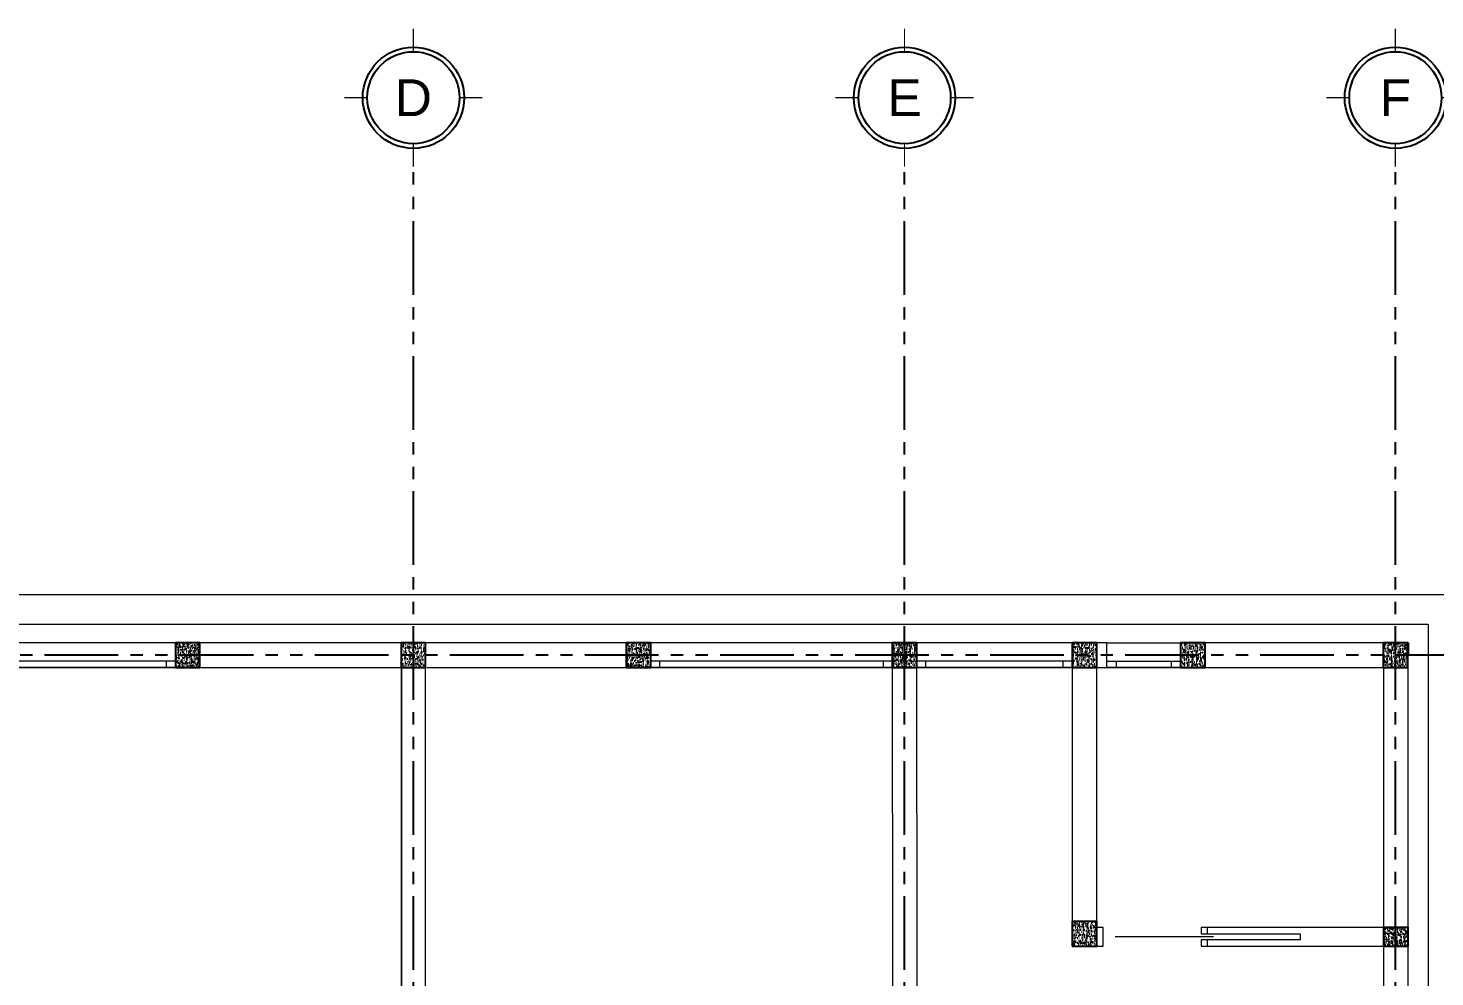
# Model space of a CAD drawing. Header units: metres. Extents: x -6.1 to 26.1, y -10.1 to 14.1.
# Drawn here: x 8.86 to 20.32, y 6.39 to 14.12 of the extents above; entities that cross this region are included whole.
import ezdxf
from ezdxf.enums import TextEntityAlignment as Align

# ---------------------------------------------------------------- set-up
doc = ezdxf.new("R2010")
doc.units = ezdxf.units.M
doc.header["$MEASUREMENT"] = 0
doc.linetypes.add('Xref_Arq. PB$0$Wipeout_Contour', pattern=[1, 0, -1])
doc.linetypes.add('Xref_Ejes$0$ACAD_ISO05W100', pattern=[33, 24, -3, 0, -3, 0, -3])
for name, color, linetype in [('Xref_Arq. PB$0$Acotación - Terreno', 7, 'Continuous'), ('Xref_Arq. PB$0$Estructura - Forjados', 7, 'Continuous'), ('Xref_Arq. PB$0$Estructura - Muros', 7, 'Continuous'), ('Xref_Arq. PB$0$Puertas ArchiCAD', 7, 'Continuous'), ('Xref_Arq. PB$0$Ventanas ArchiCAD', 7, 'Continuous'), ('Xref_Castillos PB$0$COLUM. PB', 140, 'Continuous'), ('Xref_Ejes$0$00-EJES', 1, 'Xref_Ejes$0$ACAD_ISO05W100'), ('Xref_Ejes$0$Globo Eje', 1, 'Continuous'), ('Xref_Ejes$0$Texto', 7, 'Continuous')]:
    doc.layers.add(name, color=color, linetype=linetype)
for name, color, linetype, lineweight in [('Xref_Arq. PB$0$Acotación - Terreno _Pluma_Nº__1', 7, 'Continuous', 13), ('Xref_Arq. PB$0$Estructura - Forjados_Pluma_Nº__1', 7, 'Continuous', 13), ('Xref_Arq. PB$0$Estructura - Muros_Pluma_Nº__1', 7, 'Continuous', 13), ('Xref_Arq. PB$0$Puertas ArchiCAD_Pluma_Nº__1', 7, 'Continuous', 13), ('Xref_Arq. PB$0$Puertas ArchiCAD_Pluma_Nº__23', 7, 'Continuous', 18), ('Xref_Arq. PB$0$Ventanas ArchiCAD_Pluma_Nº__1', 7, 'Continuous', 13), ('Xref_Arq. PB$0$Ventanas ArchiCAD_Pluma_Nº__23', 7, 'Continuous', 18)]:
    doc.layers.add(name, color=color, linetype=linetype, lineweight=lineweight)
for name, color, linetype, lineweight, true_color in [('Xref_Arq. PB$0$Acotación - Terreno _Pluma_Nº__3', 7, 'Continuous', 18, 0xff6600), ('Xref_Arq. PB$0$Puertas ArchiCAD_Pluma_Nº__3', 7, 'Continuous', 18, 0xff6600), ('Xref_Arq. PB$0$Ventanas ArchiCAD_Pluma_Nº__3', 7, 'Continuous', 18, 0xff6600)]:
    doc.layers.add(name, color=color, linetype=linetype, lineweight=lineweight, true_color=true_color)
doc.styles.add('Xref_Ejes$0$Arial', font='arial.ttf')

# ---------------------------------------------------------------- blocks, each defined once
blk = doc.blocks.new('*U183')
at = {"layer": 'Xref_Ejes$0$Globo Eje', "ltscale": 0.025, "const_width": 0.00938}
for points in [[(0, 0.5625), (0, 0.375)], [(-0.375, 0), (-0.5625, 0)], [(0.5625, 0), (0.375, 0)], [(0, -0.375), (0, -0.5625)]]:
    blk.add_lwpolyline(points, dxfattribs=at)
at = {"layer": 'Xref_Ejes$0$Globo Eje', "ltscale": 0.025}
for radius in [0.4125, 0.375]:
    blk.add_circle((0, 0), radius, dxfattribs=at)
at = {"layer": 'Xref_Ejes$0$Texto', "color": 7, "ltscale": 0.025, "style": 'Xref_Ejes$0$Arial'}
blk.add_attdef('EJE', text='', height=0.3, dxfattribs=at).set_placement((0, 0), align=Align.MIDDLE_CENTER)
blk = doc.blocks.new('Xref_Ejes')
at = {"layer": 'Xref_Ejes$0$00-EJES', "ltscale": 0.025}
for p, q in [((12, -8.957), (12, 12.987)), ((16, -8.957), (16, 12.987)), ((19.997, -8.957), (19.997, 12.987)), ((24.997, 9.008), (-5, 9.008))]:
    blk.add_line(p, q, dxfattribs=at)
for p, values in [((12, 13.55), {'EJE': 'D'}), ((16, 13.55), {'EJE': 'E'}), ((19.997, 13.55), {'EJE': 'F'})]:
    blk.add_blockref('*U183', p, dxfattribs=at).add_auto_attribs(values)
blk = doc.blocks.new('Xref_Arq. PB$0$Forjado_1', base_point=(9.61, 18.274))
at = {"layer": 'Xref_Arq. PB$0$Estructura - Forjados_Pluma_Nº__1', "linetype": 'Continuous', "flags": 128}
blk.add_lwpolyline([(9.61, 18.274), (9.61, 8.661), (-7.082, 8.661), (-7.082, 18.274)], close=True, dxfattribs=at)
blk = doc.blocks.new('Xref_Arq. PB$0$Forjado_2', base_point=(-11.08, 18.515))
at = {"layer": 'Xref_Arq. PB$0$Estructura - Forjados_Pluma_Nº__1', "linetype": 'Continuous', "flags": 128}
blk.add_lwpolyline([(-11.08, 18.515), (10.736, 18.515), (10.751, 7.604), (-11.08, 7.604)], close=True, dxfattribs=at)
blk = doc.blocks.new('Xref_Arq. PB$0$Ventana 17_3')
at = {"layer": 'Xref_Arq. PB$0$Ventanas ArchiCAD_Pluma_Nº__1', "linetype": 'Continuous'}
for p, q in [((-0.85, 0), (-0.85, -0.05)), ((0.85, 0), (0.85, -0.05))]:
    blk.add_line(p, q, dxfattribs=at)
at = {"layer": 'Xref_Arq. PB$0$Ventanas ArchiCAD_Pluma_Nº__23', "linetype": 'Continuous'}
for p, q in [((-0.85, 0), (-0.775, 0)), ((-0.775, 0), (-0.775, -0.05)), ((0.775, -0.05), (0.775, 0)), ((0.775, 0), (0.85, 0)), ((-0.775, -0.05), (-0.85, -0.05)), ((0.85, -0.05), (0.775, -0.05))]:
    blk.add_line(p, q, dxfattribs=at)
at = {"layer": 'Xref_Arq. PB$0$Ventanas ArchiCAD_Pluma_Nº__3', "linetype": 'Continuous'}
for p, q in [((-0.85, 0), (0.85, 0)), ((-0.775, 0), (0.775, 0)), ((0.775, -0.05), (-0.775, -0.05)), ((-0.85, -0.2), (0.85, -0.2))]:
    blk.add_line(p, q, dxfattribs=at)
blk = doc.blocks.new('Xref_Arq. PB$0$Muro_11', base_point=(9.543, 8.901))
at = {"layer": 'Xref_Arq. PB$0$Estructura - Muros_Pluma_Nº__1', "linetype": 'Continuous'}
for p, q in [((9.343, 14.862), (9.393, 14.862)), ((9.393, 14.862), (9.543, 14.862))]:
    blk.add_line(p, q, dxfattribs=at)
at = {"layer": 'Xref_Arq. PB$0$Estructura - Muros_Pluma_Nº__1', "linetype": 'Continuous', "flags": 128}
for points in [[(9.543, 14.862), (9.543, 18.122)], [(9.343, 17.922), (9.343, 15.162)]]:
    blk.add_lwpolyline(points, dxfattribs=at)
at = {"color": 254, "linetype": 'Xref_Arq. PB$0$Wipeout_Contour', "lineweight": 0, "ltscale": 74.957945}
blk.add_wipeout([(9.343, 8.901), (9.543, 8.901), (9.543, 13.162), (9.393, 13.162), (9.343, 13.162)], dxfattribs=at).dxf.layer = 'Xref_Arq. PB$0$Estructura - Muros'
at = {"layer": 'Xref_Arq. PB$0$Estructura - Muros_Pluma_Nº__1', "linetype": 'Continuous'}
for p, q in [((9.343, 13.162), (9.393, 13.162)), ((9.393, 13.162), (9.543, 13.162))]:
    blk.add_line(p, q, dxfattribs=at)
at = {"layer": 'Xref_Arq. PB$0$Estructura - Muros_Pluma_Nº__1', "linetype": 'Continuous', "flags": 128}
for points in [[(9.343, 13.162), (9.343, 8.901)], [(9.543, 8.901), (9.543, 13.162)], [(9.343, 8.901), (9.543, 8.901)]]:
    blk.add_lwpolyline(points, dxfattribs=at)
at = {"layer": 'Xref_Arq. PB$0$Ventanas ArchiCAD', "color": 251, "linetype": 'Continuous', "lineweight": 13, "true_color": 0x6a6a6a, "rotation": 89.9999704918467}
blk.add_blockref('Xref_Arq. PB$0$Ventana 17_3', (9.343, 14.012), dxfattribs=at)
blk = doc.blocks.new('Xref_Arq. PB$0$Ventana 17_4')
at = {"layer": 'Xref_Arq. PB$0$Ventanas ArchiCAD_Pluma_Nº__1', "linetype": 'Continuous'}
for p, q in [((-0.989, -0.05), (-0.989, 0)), ((0.989, -0.05), (0.989, 0))]:
    blk.add_line(p, q, dxfattribs=at)
at = {"layer": 'Xref_Arq. PB$0$Ventanas ArchiCAD_Pluma_Nº__23', "linetype": 'Continuous'}
for p, q in [((-0.989, 0), (-0.914, 0)), ((-0.914, 0), (-0.914, -0.05)), ((0.914, -0.05), (0.914, 0)), ((0.914, 0), (0.989, 0)), ((-0.914, -0.05), (-0.989, -0.05)), ((0.989, -0.05), (0.914, -0.05))]:
    blk.add_line(p, q, dxfattribs=at)
at = {"layer": 'Xref_Arq. PB$0$Ventanas ArchiCAD_Pluma_Nº__3', "linetype": 'Continuous'}
for p, q in [((-0.989, 0.15), (0.989, 0.15)), ((-0.914, 0), (0.914, 0)), ((-0.989, -0.05), (0.989, -0.05)), ((0.914, -0.05), (-0.914, -0.05))]:
    blk.add_line(p, q, dxfattribs=at)
blk = doc.blocks.new('Xref_Arq. PB$0$Ventana 17_5')
at = {"layer": 'Xref_Arq. PB$0$Ventanas ArchiCAD_Pluma_Nº__1', "linetype": 'Continuous'}
for p, q in [((-0.984, -0.05), (-0.984, 0)), ((0.984, -0.05), (0.984, 0))]:
    blk.add_line(p, q, dxfattribs=at)
at = {"layer": 'Xref_Arq. PB$0$Ventanas ArchiCAD_Pluma_Nº__23', "linetype": 'Continuous'}
for p, q in [((-0.984, 0), (-0.909, 0)), ((-0.909, 0), (-0.909, -0.05)), ((0.909, -0.05), (0.909, 0)), ((0.909, 0), (0.984, 0)), ((-0.909, -0.05), (-0.984, -0.05)), ((0.984, -0.05), (0.909, -0.05))]:
    blk.add_line(p, q, dxfattribs=at)
at = {"layer": 'Xref_Arq. PB$0$Ventanas ArchiCAD_Pluma_Nº__3', "linetype": 'Continuous'}
for p, q in [((-0.984, 0.15), (0.984, 0.15)), ((-0.909, 0), (0.909, 0)), ((-0.984, -0.05), (0.984, -0.05)), ((0.909, -0.05), (-0.909, -0.05))]:
    blk.add_line(p, q, dxfattribs=at)
blk = doc.blocks.new('Xref_Arq. PB$0$Ventana 17_6')
at = {"layer": 'Xref_Arq. PB$0$Ventanas ArchiCAD_Pluma_Nº__1', "linetype": 'Continuous'}
for p, q in [((-0.3, -0.05), (-0.3, 0)), ((0.3, -0.05), (0.3, 0))]:
    blk.add_line(p, q, dxfattribs=at)
at = {"layer": 'Xref_Arq. PB$0$Ventanas ArchiCAD_Pluma_Nº__23', "linetype": 'Continuous'}
for p, q in [((-0.3, 0), (-0.225, 0)), ((-0.225, 0), (-0.225, -0.05)), ((0.225, -0.05), (0.225, 0)), ((0.225, 0), (0.3, 0)), ((-0.225, -0.05), (-0.3, -0.05)), ((0.3, -0.05), (0.225, -0.05))]:
    blk.add_line(p, q, dxfattribs=at)
at = {"layer": 'Xref_Arq. PB$0$Ventanas ArchiCAD_Pluma_Nº__3', "linetype": 'Continuous'}
for p, q in [((-0.3, 0.15), (0.3, 0.15)), ((-0.225, 0), (0.225, 0)), ((-0.3, -0.05), (0.3, -0.05)), ((0.225, -0.05), (-0.225, -0.05))]:
    blk.add_line(p, q, dxfattribs=at)
blk = doc.blocks.new('Xref_Arq. PB$0$Ventana 17_7')
at = {"layer": 'Xref_Arq. PB$0$Ventanas ArchiCAD_Pluma_Nº__1', "linetype": 'Continuous'}
for p, q in [((-0.633, -0.05), (-0.633, 0)), ((0.633, -0.05), (0.633, 0))]:
    blk.add_line(p, q, dxfattribs=at)
at = {"layer": 'Xref_Arq. PB$0$Ventanas ArchiCAD_Pluma_Nº__23', "linetype": 'Continuous'}
for p, q in [((-0.633, 0), (-0.558, 0)), ((-0.558, 0), (-0.558, -0.05)), ((0.558, -0.05), (0.558, 0)), ((0.558, 0), (0.633, 0)), ((-0.558, -0.05), (-0.633, -0.05)), ((0.633, -0.05), (0.558, -0.05))]:
    blk.add_line(p, q, dxfattribs=at)
at = {"layer": 'Xref_Arq. PB$0$Ventanas ArchiCAD_Pluma_Nº__3', "linetype": 'Continuous'}
for p, q in [((-0.633, 0.15), (0.633, 0.15)), ((-0.558, 0), (0.558, 0)), ((-0.633, -0.05), (0.633, -0.05)), ((0.558, -0.05), (-0.558, -0.05))]:
    blk.add_line(p, q, dxfattribs=at)
blk = doc.blocks.new('Xref_Arq. PB$0$Muro_12', base_point=(-6.605, 17.922))
at = {"color": 254, "linetype": 'Xref_Arq. PB$0$Wipeout_Contour', "lineweight": 0, "ltscale": 89.943831}
blk.add_wipeout([(-0.592, 17.922), (1.252, 17.922), (1.252, 18.122), (-0.592, 18.122), (-0.592, 17.972)], dxfattribs=at).dxf.layer = 'Xref_Arq. PB$0$Estructura - Muros'
at = {"color": 254, "linetype": 'Xref_Arq. PB$0$Wipeout_Contour', "lineweight": 0, "ltscale": 90.749568}
blk.add_wipeout([(3.278, 18.122), (1.452, 18.122), (1.452, 17.922), (3.278, 17.922), (3.278, 17.972)], dxfattribs=at).dxf.layer = 'Xref_Arq. PB$0$Estructura - Muros'
at = {"color": 254, "linetype": 'Xref_Arq. PB$0$Wipeout_Contour', "lineweight": 0, "ltscale": 112.244376}
blk.add_wipeout([(5.246, 17.972), (5.246, 17.922), (5.444, 17.922), (5.444, 17.972), (5.444, 18.122), (5.246, 18.122)], dxfattribs=at).dxf.layer = 'Xref_Arq. PB$0$Estructura - Muros'
at = {"color": 254, "linetype": 'Xref_Arq. PB$0$Wipeout_Contour', "lineweight": 0, "ltscale": 115.150995}
blk.add_wipeout([(6.71, 17.922), (6.993, 17.922), (6.993, 17.972), (6.993, 18.122), (6.71, 18.122), (6.71, 17.972)], dxfattribs=at).dxf.layer = 'Xref_Arq. PB$0$Estructura - Muros'
at = {"color": 254, "linetype": 'Xref_Arq. PB$0$Wipeout_Contour', "lineweight": 0, "ltscale": 99.318017}
blk.add_wipeout([(9.543, 18.122), (7.593, 18.122), (7.593, 17.972), (7.593, 17.922), (9.343, 17.922)], dxfattribs=at).dxf.layer = 'Xref_Arq. PB$0$Estructura - Muros'
at = {"layer": 'Xref_Arq. PB$0$Estructura - Muros_Pluma_Nº__1', "linetype": 'Continuous'}
for p, q in [((-0.592, 17.972), (-0.592, 18.122)), ((1.245, 18.122), (1.245, 17.922)), ((1.445, 17.922), (1.445, 18.122)), ((3.278, 17.972), (3.278, 18.122)), ((5.246, 17.972), (5.246, 18.122)), ((5.444, 17.972), (5.444, 18.122)), ((6.71, 17.972), (6.71, 18.122)), ((6.993, 17.972), (6.993, 18.122)), ((7.593, 17.972), (7.593, 18.122)), ((-0.592, 17.922), (-0.592, 17.972)), ((3.278, 17.922), (3.278, 17.972)), ((5.246, 17.922), (5.246, 17.972)), ((5.444, 17.922), (5.444, 17.972)), ((6.71, 17.922), (6.71, 17.972)), ((6.993, 17.922), (6.993, 17.972)), ((7.593, 17.922), (7.593, 17.972))]:
    blk.add_line(p, q, dxfattribs=at)
at = {"layer": 'Xref_Arq. PB$0$Estructura - Muros_Pluma_Nº__1', "linetype": 'Continuous', "flags": 128}
for points in [[(3.278, 18.122), (-0.592, 18.122)], [(5.444, 18.122), (5.246, 18.122)], [(6.993, 18.122), (6.71, 18.122)], [(9.343, 18.122), (7.593, 18.122)], [(-0.592, 17.922), (1.245, 17.922)], [(1.445, 17.922), (3.278, 17.922)], [(6.71, 17.922), (6.711, 17.922)], [(6.911, 17.922), (6.993, 17.922)], [(7.593, 17.922), (9.343, 17.922)]]:
    blk.add_lwpolyline(points, dxfattribs=at)
at = {"layer": 'Xref_Arq. PB$0$Ventanas ArchiCAD', "color": 251, "linetype": 'Continuous', "lineweight": 13, "true_color": 0x6a6a6a, "xscale": -1}
for name, p in [('Xref_Arq. PB$0$Ventana 17_4', (-1.581, 17.972)), ('Xref_Arq. PB$0$Ventana 17_5', (4.262, 17.972)), ('Xref_Arq. PB$0$Ventana 17_7', (6.077, 17.972))]:
    blk.add_blockref(name, p, dxfattribs=at)
at = {"layer": 'Xref_Arq. PB$0$Ventanas ArchiCAD', "color": 251, "linetype": 'Continuous', "lineweight": 13, "true_color": 0x6a6a6a}
blk.add_blockref('Xref_Arq. PB$0$Ventana 17_6', (7.293, 17.972), dxfattribs=at)
blk = doc.blocks.new('Xref_Arq. PB$0$Muro_17', base_point=(5.245, 17.922))
at = {"color": 254, "linetype": 'Xref_Arq. PB$0$Wipeout_Contour', "lineweight": 0, "ltscale": 61.343434}
blk.add_wipeout([(5.245, 17.922), (5.252, 10.776), (5.452, 10.776), (5.445, 17.922)], dxfattribs=at).dxf.layer = 'Xref_Arq. PB$0$Estructura - Muros'
at = {"layer": 'Xref_Arq. PB$0$Estructura - Muros_Pluma_Nº__1', "linetype": 'Continuous', "flags": 128}
for points in [[(5.245, 17.922), (5.252, 10.776)], [(5.452, 10.776), (5.445, 17.922)]]:
    blk.add_lwpolyline(points, dxfattribs=at)
blk = doc.blocks.new('Xref_Arq. PB$0$Muro_18', base_point=(1.252, 17.922))
at = {"color": 254, "linetype": 'Xref_Arq. PB$0$Wipeout_Contour', "lineweight": 0, "ltscale": 61.650485}
blk.add_wipeout([(1.452, 17.922), (1.252, 17.922), (1.252, 12.779), (1.452, 12.779)], dxfattribs=at).dxf.layer = 'Xref_Arq. PB$0$Estructura - Muros'
at = {"color": 254, "linetype": 'Xref_Arq. PB$0$Wipeout_Contour', "lineweight": 0, "ltscale": 47.147943}
blk.add_wipeout([(1.452, 12.629), (1.252, 12.629), (1.252, 10.776), (1.452, 10.776)], dxfattribs=at).dxf.layer = 'Xref_Arq. PB$0$Estructura - Muros'
at = {"layer": 'Xref_Arq. PB$0$Estructura - Muros_Pluma_Nº__1', "linetype": 'Continuous', "flags": 128}
for points in [[(1.245, 17.922), (1.245, 15.162)], [(1.445, 15.162), (1.445, 17.922)], [(1.245, 14.962), (1.245, 12.779)], [(1.445, 12.779), (1.445, 14.962)], [(1.245, 12.629), (1.245, 10.776)], [(1.445, 10.776), (1.445, 12.629)]]:
    blk.add_lwpolyline(points, dxfattribs=at)
blk = doc.blocks.new('Xref_Arq. PB$0$Puerta Corredera Empotrada 17')
at = {"layer": 'Xref_Arq. PB$0$Puertas ArchiCAD_Pluma_Nº__1', "linetype": 'Continuous'}
for p, q in [((-0.45, -0.15), (-0.45, 0)), ((0.45, -0.05), (0.45, 0)), ((0.45, -0.15), (0.45, -0.1))]:
    blk.add_line(p, q, dxfattribs=at)
at = {"layer": 'Xref_Arq. PB$0$Puertas ArchiCAD_Pluma_Nº__23', "linetype": 'Continuous'}
for p, q in [((-0.4, 0), (-0.45, 0)), ((-0.45, 0), (-0.45, -0.15)), ((-0.4, -0.15), (-0.4, 0)), ((0.45, 0), (0.4, 0)), ((0.4, 0), (0.4, -0.05)), ((0.45, -0.05), (0.45, 0)), ((0.4, -0.05), (0.45, -0.05)), ((0.45, -0.1), (0.4, -0.1)), ((0.4, -0.1), (0.4, -0.15)), ((0.45, -0.15), (0.45, -0.1)), ((-0.45, -0.15), (-0.4, -0.15)), ((0.4, -0.15), (0.45, -0.15))]:
    blk.add_line(p, q, dxfattribs=at)
at = {"layer": 'Xref_Arq. PB$0$Puertas ArchiCAD_Pluma_Nº__3', "linetype": 'Continuous'}
blk.add_line((0.5, -0.075), (-0.3, -0.075), dxfattribs=at)
blk = doc.blocks.new('Xref_Arq. PB$0$Muro_21', base_point=(6.711, 15.652))
at = {"layer": 'Xref_Arq. PB$0$Acotación - Terreno _Pluma_Nº__1', "linetype": 'Continuous'}
blk.add_line((6.911, 15.652), (6.911, 15.802), dxfattribs=at)
at = {"layer": 'Xref_Arq. PB$0$Acotación - Terreno _Pluma_Nº__1', "linetype": 'Continuous', "flags": 128}
blk.add_lwpolyline([(6.711, 15.652), (6.911, 15.652)], dxfattribs=at)
at = {"color": 254, "linetype": 'Xref_Arq. PB$0$Wipeout_Contour', "lineweight": 0, "ltscale": 143.250987}
blk.add_wipeout([(7.811, 15.652), (9.445, 15.652), (9.446, 15.802), (7.811, 15.802), (7.811, 15.752), (8.566, 15.752), (8.566, 15.702), (7.811, 15.702)], dxfattribs=at).dxf.layer = 'Xref_Arq. PB$0$Acotación - Terreno'
at = {"layer": 'Xref_Arq. PB$0$Acotación - Terreno _Pluma_Nº__1', "linetype": 'Continuous'}
for p, q in [((7.811, 15.752), (7.811, 15.802)), ((7.811, 15.652), (7.811, 15.702))]:
    blk.add_line(p, q, dxfattribs=at)
at = {"layer": 'Xref_Arq. PB$0$Acotación - Terreno _Pluma_Nº__1', "linetype": 'Continuous', "flags": 128}
for points in [[(9.446, 15.802), (7.811, 15.802)], [(9.445, 15.652), (9.446, 15.802)], [(7.811, 15.652), (9.445, 15.652)]]:
    blk.add_lwpolyline(points, dxfattribs=at)
at = {"layer": 'Xref_Arq. PB$0$Acotación - Terreno _Pluma_Nº__3', "linetype": 'Continuous'}
for p, q in [((7.811, 15.752), (8.566, 15.752)), ((8.566, 15.702), (7.811, 15.702)), ((8.566, 15.752), (8.566, 15.702))]:
    blk.add_line(p, q, dxfattribs=at)
at = {"layer": 'Xref_Arq. PB$0$Puertas ArchiCAD', "linetype": 'Continuous', "rotation": 359.9944155111601}
blk.add_blockref('Xref_Arq. PB$0$Puerta Corredera Empotrada 17', (7.361, 15.802), dxfattribs=at)
blk = doc.blocks.new('Xref_Arq. PB$0$Muro_24', base_point=(6.711, 17.922))
at = {"color": 254, "linetype": 'Xref_Arq. PB$0$Wipeout_Contour', "lineweight": 0, "ltscale": 72.667425}
blk.add_wipeout([(6.711, 17.922), (6.711, 15.652), (6.911, 15.802), (6.911, 17.922)], dxfattribs=at).dxf.layer = 'Xref_Arq. PB$0$Estructura - Muros'
at = {"layer": 'Xref_Arq. PB$0$Estructura - Muros_Pluma_Nº__1', "linetype": 'Continuous', "flags": 128}
for points in [[(6.711, 17.922), (6.711, 15.652)], [(6.911, 15.802), (6.911, 17.922)]]:
    blk.add_lwpolyline(points, dxfattribs=at)
blk = doc.blocks.new('Xref_Arq. PB')
at = {"layer": 'Xref_Arq. PB$0$Estructura - Forjados', "linetype": 'Continuous'}
for name, p in [('Xref_Arq. PB$0$Forjado_2', (-0.426, 9.501)), ('Xref_Arq. PB$0$Forjado_1', (20.265, 9.26))]:
    blk.add_blockref(name, p, dxfattribs=at)
at = {"layer": 'Xref_Arq. PB$0$Estructura - Muros'}
blk.add_blockref('Xref_Arq. PB$0$Muro_11', (20.1, -0.113), dxfattribs=at)
at = {"layer": 'Xref_Arq. PB$0$Acotación - Terreno'}
blk.add_blockref('Xref_Arq. PB$0$Muro_21', (17.366, 6.638), dxfattribs=at)
at = {"layer": 'Xref_Arq. PB$0$Estructura - Muros'}
blk.add_blockref('Xref_Arq. PB$0$Muro_12', (4.05, 8.908), dxfattribs=at)
for p, q in [((19.9, 8.908), (19.9, 9.108)), ((20.1, 9.108), (19.998, 9.108)), ((20.1, 9.108), (20.1, 9.01))]:
    blk.add_line(p, q)
for name, p in [('Xref_Arq. PB$0$Muro_18', (11.907, 8.908)), ('Xref_Arq. PB$0$Muro_17', (15.9, 8.908)), ('Xref_Arq. PB$0$Muro_24', (17.366, 8.908))]:
    blk.add_blockref(name, p, dxfattribs=at)
blk = doc.blocks.new('*U273')
at = {"ltscale": 0.025}
h = blk.add_hatch(dxfattribs=at)
h.set_pattern_fill('AR-CONC', color=4, scale=0.00025)
h.set_pattern_definition([(50, (-0.025, -0.025), (0.045546, -0.003985), [0.0047625, -0.0523875]), (355, (-0.025, -0.025), (-0.008811, 0.047764), [0.00381, -0.04191]), (100.451, (-0.021204, -0.02533), (0.036735, 0.043779), [0.0040475, -0.0445226]), (46.184, (-0.025, -0.0123), (0.06777, -0.01051), [0.007144, -0.078581]), (96.636, (-0.01935, -0.013176), (0.05935, 0.061857), [0.006071, -0.066784]), (351.184, (-0.025, -0.0123), (0.05935, 0.061857), [0.005715, -0.062865]), (21, (-0.01865, -0.015475), (0.0379036, -0.025566), [0.0047625, -0.0523875]), (326, (-0.01865, -0.015475), (0.01545, 0.046047), [0.00381, -0.04191]), (71.451, (-0.01549, -0.017606), (0.053354, 0.020481), [0.0040475, -0.0445225]), (37.5, (-0.025, -0.025), (0.0007722, 0.0211388), [0, -0.041402, 0, -0.042545, 0, -0.0420688]), (7.5, (-0.025, -0.025), (0.016705, 0.0250451), [0, -0.024257, 0, -0.0404495, 0, -0.0160337]), (327.5, (-0.03916, -0.025), (0.0338976, -0.0014322), [0, -0.015875, 0, -0.04953, 0, -0.0657225]), (317.5, (-0.04551, -0.025), (0.0370323, 0.0063566), [0, -0.0206375, 0, -0.032893, 0, -0.0466725])])
h.paths.add_polyline_path([(-0.075, -0.075), (0.125, -0.075), (0.125, 0.125), (-0.075, 0.125)])
at = {"color": 4, "linetype": 'ByBlock', "ltscale": 0.025}
blk.add_lwpolyline([(-0.075, -0.075), (0.125, -0.075), (0.125, 0.125), (-0.075, 0.125)], close=True, dxfattribs=at)
blk = doc.blocks.new('*U299')
at = {"ltscale": 0.025, "true_color": 0xcd2027}
h = blk.add_hatch(dxfattribs=at)
h.set_pattern_fill('AR-CONC', color=242, scale=0.00025)
h.set_pattern_definition([(50, (-0.025, -0.025), (0.045546, -0.003985), [0.0047625, -0.0523875]), (355, (-0.025, -0.025), (-0.008811, 0.047764), [0.00381, -0.04191]), (100.451, (-0.021204, -0.02533), (0.036735, 0.043779), [0.0040475, -0.0445226]), (46.184, (-0.025, -0.0123), (0.06777, -0.01051), [0.007144, -0.078581]), (96.636, (-0.01935, -0.013176), (0.05935, 0.061857), [0.006071, -0.066784]), (351.184, (-0.025, -0.0123), (0.05935, 0.061857), [0.005715, -0.062865]), (21, (-0.01865, -0.015475), (0.0379036, -0.025566), [0.0047625, -0.0523875]), (326, (-0.01865, -0.015475), (0.01545, 0.046047), [0.00381, -0.04191]), (71.451, (-0.01549, -0.017606), (0.053354, 0.020481), [0.0040475, -0.0445225]), (37.5, (-0.025, -0.025), (0.0007722, 0.0211388), [0, -0.041402, 0, -0.042545, 0, -0.0420688]), (7.5, (-0.025, -0.025), (0.016705, 0.0250451), [0, -0.024257, 0, -0.0404495, 0, -0.0160337]), (327.5, (-0.03916, -0.025), (0.0338976, -0.0014322), [0, -0.015875, 0, -0.04953, 0, -0.0657225]), (317.5, (-0.04551, -0.025), (0.0370323, 0.0063566), [0, -0.0206375, 0, -0.032893, 0, -0.0466725])])
h.paths.add_polyline_path([(-0.075, -0.075), (0.125, -0.075), (0.125, 0.125), (-0.075, 0.125)])
at = {"color": 242, "linetype": 'ByBlock', "ltscale": 0.025, "true_color": 0xcd2027}
blk.add_lwpolyline([(-0.075, -0.075), (0.125, -0.075), (0.125, 0.125), (-0.075, 0.125)], close=True, dxfattribs=at)
blk = doc.blocks.new('*U293')
at = {"ltscale": 0.025, "true_color": 0xcd2027}
h = blk.add_hatch(dxfattribs=at)
h.set_pattern_fill('AR-CONC', color=242, scale=0.00025)
h.set_pattern_definition([(50, (-0.025, -0.025), (0.045546, -0.003985), [0.0047625, -0.0523875]), (355, (-0.025, -0.025), (-0.008811, 0.047764), [0.00381, -0.04191]), (100.451, (-0.021204, -0.02533), (0.036735, 0.043779), [0.0040475, -0.0445226]), (46.184, (-0.025, -0.0123), (0.06777, -0.01051), [0.007144, -0.078581]), (96.636, (-0.01935, -0.013176), (0.05935, 0.061857), [0.006071, -0.066784]), (351.184, (-0.025, -0.0123), (0.05935, 0.061857), [0.005715, -0.062865]), (21, (-0.01865, -0.015475), (0.0379036, -0.025566), [0.0047625, -0.0523875]), (326, (-0.01865, -0.015475), (0.01545, 0.046047), [0.00381, -0.04191]), (71.451, (-0.01549, -0.017606), (0.053354, 0.020481), [0.0040475, -0.0445225]), (37.5, (-0.025, -0.025), (0.0007722, 0.0211388), [0, -0.041402, 0, -0.042545, 0, -0.0420688]), (7.5, (-0.025, -0.025), (0.016705, 0.0250451), [0, -0.024257, 0, -0.0404495, 0, -0.0160337]), (327.5, (-0.03916, -0.025), (0.0338976, -0.0014322), [0, -0.015875, 0, -0.04953, 0, -0.0657225]), (317.5, (-0.04551, -0.025), (0.0370323, 0.0063566), [0, -0.0206375, 0, -0.032893, 0, -0.0466725])])
h.paths.add_polyline_path([(-0.075, -0.075), (0.125, -0.075), (0.125, 0.125), (-0.075, 0.125)])
at = {"color": 242, "linetype": 'ByBlock', "ltscale": 0.025, "true_color": 0xcd2027}
blk.add_lwpolyline([(-0.075, -0.075), (0.125, -0.075), (0.125, 0.125), (-0.075, 0.125)], close=True, dxfattribs=at)
blk = doc.blocks.new('*U279')
at = {"ltscale": 0.025, "true_color": 0xcd2027}
h = blk.add_hatch(dxfattribs=at)
h.set_pattern_fill('AR-CONC', color=242, scale=0.00025)
h.set_pattern_definition([(50, (-0.025, -0.025), (0.045546, -0.003985), [0.0047625, -0.0523875]), (355, (-0.025, -0.025), (-0.008811, 0.047764), [0.00381, -0.04191]), (100.451, (-0.021204, -0.02533), (0.036735, 0.043779), [0.0040475, -0.0445226]), (46.184, (-0.025, -0.0123), (0.06777, -0.01051), [0.007144, -0.078581]), (96.636, (-0.01935, -0.013176), (0.05935, 0.061857), [0.006071, -0.066784]), (351.184, (-0.025, -0.0123), (0.05935, 0.061857), [0.005715, -0.062865]), (21, (-0.01865, -0.015475), (0.0379036, -0.025566), [0.0047625, -0.0523875]), (326, (-0.01865, -0.015475), (0.01545, 0.046047), [0.00381, -0.04191]), (71.451, (-0.01549, -0.017606), (0.053354, 0.020481), [0.0040475, -0.0445225]), (37.5, (-0.025, -0.025), (0.0007722, 0.0211388), [0, -0.041402, 0, -0.042545, 0, -0.0420688]), (7.5, (-0.025, -0.025), (0.016705, 0.0250451), [0, -0.024257, 0, -0.0404495, 0, -0.0160337]), (327.5, (-0.03916, -0.025), (0.0338976, -0.0014322), [0, -0.015875, 0, -0.04953, 0, -0.0657225]), (317.5, (-0.04551, -0.025), (0.0370323, 0.0063566), [0, -0.0206375, 0, -0.032893, 0, -0.0466725])])
h.paths.add_polyline_path([(-0.075, -0.075), (0.125, -0.075), (0.125, 0.125), (-0.075, 0.125)])
at = {"color": 242, "linetype": 'ByBlock', "ltscale": 0.025, "true_color": 0xcd2027}
blk.add_lwpolyline([(-0.075, -0.075), (0.125, -0.075), (0.125, 0.125), (-0.075, 0.125)], close=True, dxfattribs=at)
blk = doc.blocks.new('*U280')
at = {"ltscale": 0.025, "true_color": 0xcd2027}
h = blk.add_hatch(dxfattribs=at)
h.set_pattern_fill('AR-CONC', color=242, scale=0.00025)
h.set_pattern_definition([(50, (-0.025, -0.025), (0.045546, -0.003985), [0.0047625, -0.0523875]), (355, (-0.025, -0.025), (-0.008811, 0.047764), [0.00381, -0.04191]), (100.451, (-0.021204, -0.02533), (0.036735, 0.043779), [0.0040475, -0.0445226]), (46.184, (-0.025, -0.0123), (0.06777, -0.01051), [0.007144, -0.078581]), (96.636, (-0.01935, -0.013176), (0.05935, 0.061857), [0.006071, -0.066784]), (351.184, (-0.025, -0.0123), (0.05935, 0.061857), [0.005715, -0.062865]), (21, (-0.01865, -0.015475), (0.0379036, -0.025566), [0.0047625, -0.0523875]), (326, (-0.01865, -0.015475), (0.01545, 0.046047), [0.00381, -0.04191]), (71.451, (-0.01549, -0.017606), (0.053354, 0.020481), [0.0040475, -0.0445225]), (37.5, (-0.025, -0.025), (0.0007722, 0.0211388), [0, -0.041402, 0, -0.042545, 0, -0.0420688]), (7.5, (-0.025, -0.025), (0.016705, 0.0250451), [0, -0.024257, 0, -0.0404495, 0, -0.0160337]), (327.5, (-0.03916, -0.025), (0.0338976, -0.0014322), [0, -0.015875, 0, -0.04953, 0, -0.0657225]), (317.5, (-0.04551, -0.025), (0.0370323, 0.0063566), [0, -0.0206375, 0, -0.032893, 0, -0.0466725])])
h.paths.add_polyline_path([(-0.075, -0.075), (0.125, -0.075), (0.125, 0.125), (-0.075, 0.125)])
at = {"color": 242, "linetype": 'ByBlock', "ltscale": 0.025, "true_color": 0xcd2027}
blk.add_lwpolyline([(-0.075, -0.075), (0.125, -0.075), (0.125, 0.125), (-0.075, 0.125)], close=True, dxfattribs=at)
blk = doc.blocks.new('*U308')
at = {"ltscale": 0.025, "true_color": 0xcd2027}
h = blk.add_hatch(dxfattribs=at)
h.set_pattern_fill('AR-CONC', color=242, scale=0.00025)
h.set_pattern_definition([(50, (-0.025, 0.025), (0.045546, -0.003985), [0.0047625, -0.0523875]), (355, (-0.025, 0.025), (-0.008811, 0.047764), [0.00381, -0.04191]), (100.451, (-0.021204, 0.02467), (0.036735, 0.043779), [0.0040475, -0.044523]), (46.184, (-0.025, 0.0377), (0.06777, -0.01051), [0.007144, -0.078581]), (96.636, (-0.01935, 0.036824), (0.05935, 0.061857), [0.006071, -0.066784]), (351.184, (-0.025, 0.0377), (0.05935, 0.061857), [0.005715, -0.062865]), (21, (-0.01865, 0.034525), (0.037904, -0.025566), [0.0047625, -0.0523875]), (326, (-0.01865, 0.034525), (0.01545, 0.046047), [0.00381, -0.04191]), (71.45, (-0.01549, 0.032394), (0.053354, 0.020481), [0.0040475, -0.044522]), (37.5, (-0.025, 0.025), (0.0007722, 0.0211388), [0, -0.041402, 0, -0.042545, 0, -0.0420688]), (7.5, (-0.025, 0.025), (0.016705, 0.0250451), [0, -0.024257, 0, -0.0404495, 0, -0.0160337]), (327.5, (-0.03916, 0.025), (0.0338976, -0.0014322), [0, -0.015875, 0, -0.04953, 0, -0.0657225]), (317.5, (-0.04551, 0.025), (0.0370323, 0.0063566), [0, -0.0206375, 0, -0.032893, 0, -0.0466725])])
h.paths.add_polyline_path([(-0.075, -0.025), (0.125, -0.025), (0.125, 0.125), (-0.075, 0.125)])
at = {"color": 242, "linetype": 'ByBlock', "ltscale": 0.025, "true_color": 0xcd2027}
blk.add_lwpolyline([(-0.075, -0.025), (0.125, -0.025), (0.125, 0.125), (-0.075, 0.125)], close=True, dxfattribs=at)
blk = doc.blocks.new('Xref_Castillos PB')
at = {"layer": 'Xref_Castillos PB$0$COLUM. PB', "ltscale": 0.025}
for name, p in [('*U279', (10.137, 8.983)), ('*U273', (11.975, 8.983)), ('*U299', (13.808, 8.983)), ('*U273', (15.975, 8.983)), ('*U293', (17.44, 8.983)), ('*U293', (18.323, 8.983)), ('*U273', (19.972, 8.983)), ('*U280', (17.441, 6.713)), ('*U308', (19.975, 6.663))]:
    blk.add_blockref(name, p, dxfattribs=at)

msp = doc.modelspace()

# ---------------------------------------------------------------- block references
msp.add_blockref('Xref_Arq. PB', (0, 0))

# ---------------------------------------------------------------- next in the draw order: block references
for name in ['Xref_Ejes', 'Xref_Castillos PB']:
    msp.add_blockref(name, (0, 0))

doc.saveas('drawing.dxf')
